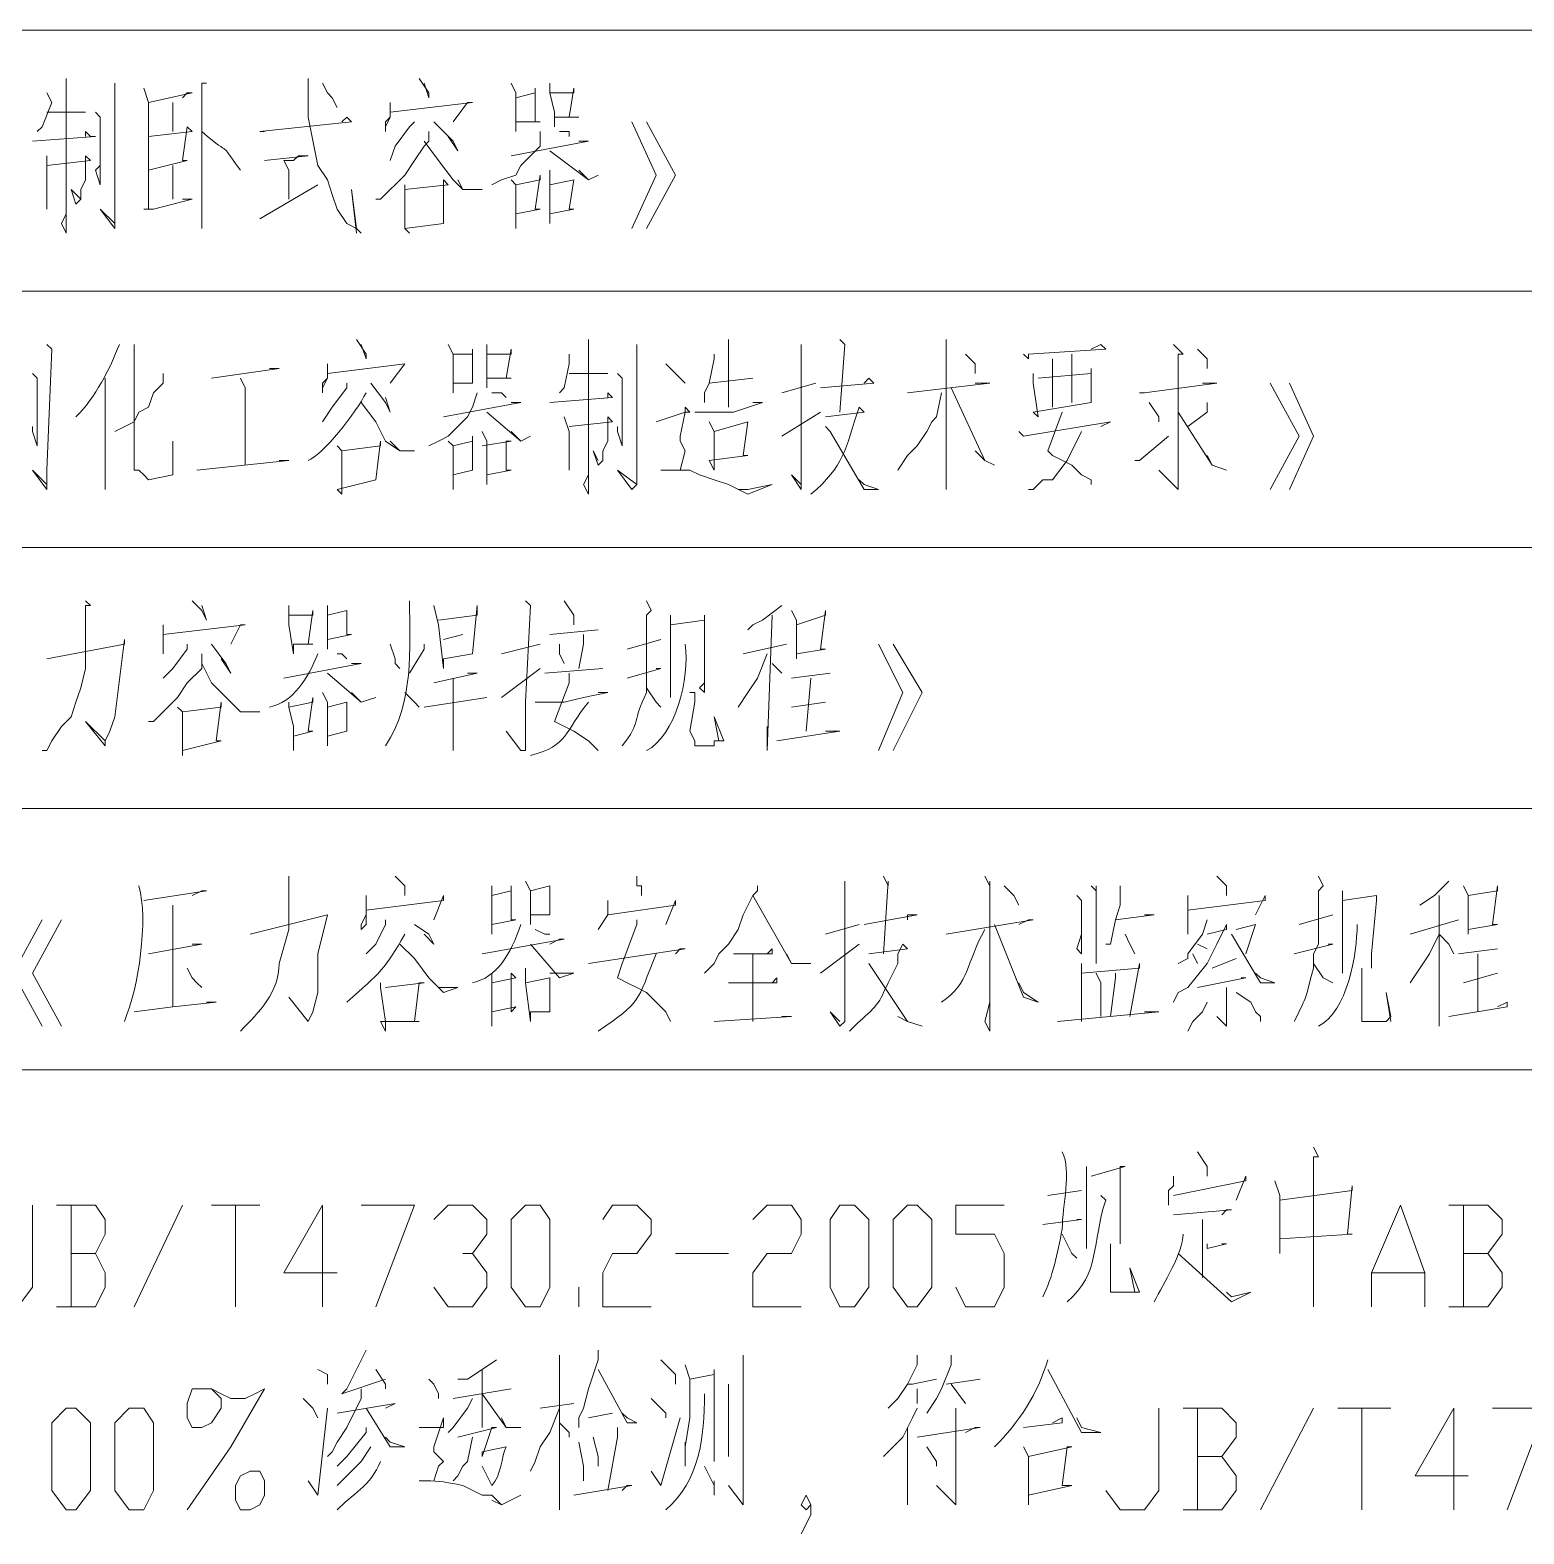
# Model space of a CAD drawing. Header units: millimetres. Extents: x -219 to 948, y -831 to -7.
# Drawn here: x 825.1 to 880.7, y -179.4 to -123.4 of the extents above; entities that cross this region are included whole.
import ezdxf

# ---------------------------------------------------------------- set-up
doc = ezdxf.new("R2010")
doc.units = ezdxf.units.MM
doc.layers.add('1', color=7, linetype='Continuous')

msp = doc.modelspace()

# ---------------------------------------------------------------- linework, layer by layer
at = {"layer": '1', "color": 0, "lineweight": 5}
for points in [[(768.635, -123.449), (933.695, -123.449)], [(826.415, -125.249), (826.415, -131.009), (826.235, -130.649), (826.415, -130.289)], [(835.415, -125.249), (835.415, -125.429), (835.415, -126.689), (835.775, -128.489), (836.135, -129.029), (836.315, -129.569), (836.495, -130.109), (836.855, -130.649), (837.215, -130.829), (837.395, -131.009), (837.215, -130.829), (837.035, -129.389), (837.215, -131.009)], [(839.555, -125.249), (839.915, -125.789), (839.915, -125.969), (839.735, -125.429)], [(825.695, -125.789), (825.875, -126.149), (825.515, -127.049), (825.335, -127.229)], [(828.215, -125.429), (828.215, -125.609), (828.215, -130.289), (828.215, -130.469), (828.215, -130.829), (827.675, -130.109), (828.215, -130.649)], [(829.295, -125.609), (829.475, -126.149), (829.475, -130.109), (829.295, -130.109), (829.655, -130.109), (831.095, -129.749), (830.735, -129.749)], [(829.475, -126.149), (831.095, -125.789), (830.915, -125.789), (830.735, -125.969)], [(831.455, -125.429), (831.635, -125.429), (831.455, -125.429), (831.455, -130.829), (831.455, -130.109)], [(835.955, -125.429), (836.135, -125.789), (836.315, -125.969), (836.495, -126.329)], [(842.975, -125.429), (843.155, -125.789), (843.155, -127.229), (843.155, -126.869), (844.055, -126.869), (843.875, -126.869), (843.875, -125.609), (843.875, -125.789), (843.155, -125.969)], [(844.415, -125.429), (844.415, -125.789), (844.595, -126.509), (844.595, -127.049), (844.595, -126.689), (845.495, -126.689), (845.135, -126.689), (845.315, -125.609), (845.315, -125.789), (844.415, -125.789)], [(825.695, -126.509), (827.135, -126.509)], [(827.495, -126.509), (827.675, -126.689), (827.675, -129.209), (827.495, -128.669), (827.675, -128.489)], [(830.375, -127.229), (830.375, -126.149)], [(838.475, -126.149), (838.475, -126.689), (838.295, -126.869), (838.295, -127.229), (838.295, -127.049), (838.475, -126.689)], [(838.475, -126.509), (841.535, -126.149), (841.355, -126.149), (840.815, -126.869)], [(829.475, -127.409), (831.095, -127.229), (830.915, -127.049), (830.735, -128.309), (830.915, -128.309), (829.475, -128.669)], [(836.675, -126.869), (836.855, -126.689), (837.035, -126.869), (833.615, -127.229), (833.795, -127.229)], [(839.375, -126.869), (839.195, -127.049), (838.655, -127.769), (838.475, -128.309)], [(840.095, -126.869), (840.815, -127.589), (840.995, -127.949), (840.635, -127.409)], [(847.475, -130.829), (848.375, -128.849), (847.475, -126.869)], [(848.015, -126.869), (849.095, -128.849), (848.015, -130.829)], [(825.155, -127.589), (827.495, -127.409), (827.315, -127.409), (827.135, -127.229), (827.135, -127.409)], [(839.915, -127.229), (839.915, -127.589), (839.735, -127.769), (839.375, -128.309), (839.015, -128.849), (838.115, -129.749), (837.935, -129.749)], [(839.735, -127.589), (840.275, -128.309), (840.815, -129.029), (841.175, -129.389), (841.895, -129.389), (841.175, -129.389), (840.995, -129.029)], [(844.055, -127.229), (844.055, -127.769), (843.695, -128.129), (843.335, -128.489), (843.155, -128.849), (842.615, -129.029), (842.255, -129.209)], [(842.975, -128.129), (845.855, -127.589), (845.675, -127.589), (845.495, -127.589)], [(844.775, -127.229), (845.135, -127.229), (845.135, -127.409)], [(825.695, -128.129), (825.695, -128.669), (825.695, -130.109), (825.695, -129.749), (825.695, -129.569)], [(825.695, -128.489), (827.315, -128.309), (827.135, -128.129), (827.135, -128.489), (827.135, -129.029), (826.955, -129.389), (826.955, -129.749), (826.775, -129.929), (826.595, -129.389), (826.955, -129.749)], [(833.795, -128.309), (835.415, -128.129), (835.055, -128.129), (834.875, -128.309), (834.515, -128.309), (834.695, -128.669), (834.695, -129.749)], [(844.415, -127.949), (845.855, -129.029), (846.215, -128.849), (845.855, -129.029), (845.495, -128.669)], [(830.375, -129.749), (830.375, -128.489)], [(844.415, -128.669), (844.415, -129.029), (844.415, -130.649), (844.415, -130.289), (845.315, -130.109), (845.135, -130.109), (845.315, -129.029), (844.415, -129.209)], [(833.615, -130.469), (835.775, -129.209)], [(839.015, -129.209), (839.015, -129.389), (839.015, -130.829), (839.195, -131.009), (839.015, -130.829), (840.455, -130.649), (840.455, -130.649), (840.455, -129.029), (840.635, -129.209), (839.015, -129.389)], [(842.975, -129.029), (843.155, -129.209), (843.155, -130.829), (843.155, -130.289), (844.055, -130.109), (843.875, -130.109), (844.055, -128.849), (844.055, -129.029), (843.155, -129.209)], [(768.635, -133.169), (933.695, -133.169)], [(825.695, -135.149), (825.875, -135.329), (825.695, -139.829), (825.695, -140.369), (825.695, -140.549), (825.155, -139.829), (825.695, -140.369)], [(837.215, -134.969), (837.575, -135.509), (837.575, -135.689), (837.395, -135.149)], [(840.635, -135.149), (840.815, -135.509), (840.815, -136.949), (840.815, -136.589), (841.535, -136.589), (841.535, -136.589), (841.535, -135.329), (841.535, -135.509), (840.815, -135.509)], [(842.075, -135.149), (842.075, -136.769), (842.075, -136.409), (842.975, -136.409), (842.795, -136.409), (842.975, -135.329), (842.975, -135.509), (842.075, -135.509)], [(845.855, -134.969), (845.855, -140.729), (845.675, -140.369), (845.855, -140.009)], [(847.655, -135.149), (847.655, -135.329), (847.655, -140.009), (847.655, -140.189), (847.655, -140.369), (847.475, -140.549), (846.935, -139.829), (847.655, -140.369)], [(851.075, -134.969), (851.075, -137.489)], [(853.775, -135.149), (853.775, -140.189), (853.775, -140.549), (853.415, -140.009), (853.775, -140.369)], [(855.215, -134.969), (855.395, -135.149), (855.215, -137.669)], [(859.175, -134.969), (859.175, -135.149), (859.175, -140.549), (859.175, -139.469)], [(862.055, -135.509), (862.235, -135.689), (862.235, -135.509), (865.115, -135.329), (864.935, -135.149), (864.575, -135.329)], [(867.635, -135.149), (867.995, -135.509), (867.815, -135.509), (867.815, -140.189), (867.815, -140.549), (867.815, -140.549), (867.095, -139.829)], [(868.535, -135.329), (868.895, -135.689), (868.895, -136.049)], [(836.135, -135.869), (836.135, -136.409), (835.955, -136.589), (835.955, -136.949), (835.955, -136.769), (836.135, -136.409)], [(836.135, -136.229), (839.015, -135.869), (839.015, -135.869), (838.475, -136.589)], [(845.135, -135.509), (845.135, -135.869), (844.955, -136.769), (844.775, -136.949)], [(848.735, -135.869), (849.275, -136.409), (849.455, -136.589)], [(850.535, -135.509), (850.535, -135.689), (850.355, -136.589), (850.175, -136.949), (850.175, -137.309)], [(859.895, -135.509), (860.255, -135.869), (860.255, -136.229)], [(863.135, -135.689), (863.135, -135.869), (863.135, -137.489)], [(863.855, -135.509), (863.855, -135.869), (863.855, -137.309)], [(825.155, -136.229), (825.335, -136.409), (825.335, -138.929), (825.155, -138.389), (825.155, -138.209)], [(827.855, -136.409), (827.855, -140.549), (827.855, -140.189), (827.855, -139.829)], [(830.015, -136.229), (830.015, -136.589), (829.655, -136.949), (829.475, -137.489), (829.115, -137.669), (828.935, -138.029), (828.215, -138.389)], [(831.815, -136.409), (834.335, -136.049), (833.975, -136.049)], [(832.895, -136.409), (833.075, -136.769), (833.075, -139.649)], [(836.855, -136.589), (836.855, -136.769), (836.315, -137.489), (835.955, -138.029)], [(837.755, -136.589), (838.295, -137.309), (838.475, -137.669), (838.295, -137.129)], [(845.135, -136.229), (846.575, -136.229)], [(846.935, -136.229), (847.115, -136.409), (847.115, -138.929), (846.935, -138.389), (846.935, -138.209)], [(850.355, -136.589), (851.975, -136.409)], [(853.055, -136.949), (854.315, -136.589)], [(854.495, -136.769), (856.475, -136.589), (856.295, -136.409), (856.115, -136.589)], [(857.735, -136.949), (860.795, -136.589), (860.615, -136.589), (860.255, -136.589)], [(862.415, -136.229), (862.415, -136.589), (862.595, -137.849), (862.415, -137.669), (864.575, -137.309), (864.575, -137.309), (864.575, -136.049), (864.575, -136.229), (862.595, -136.409)], [(866.375, -136.949), (866.375, -136.949), (866.555, -136.949), (869.255, -136.589), (869.075, -136.589), (868.715, -136.589)], [(871.235, -140.549), (872.315, -138.569), (871.235, -136.589)], [(871.955, -136.589), (872.855, -138.569), (871.955, -140.549)], [(841.715, -136.949), (841.535, -137.489), (841.355, -137.849), (840.635, -138.569), (840.275, -138.749), (839.915, -138.929)], [(842.255, -136.949), (842.615, -136.949), (842.795, -137.129)], [(844.415, -137.309), (846.755, -137.129), (846.575, -136.949), (846.575, -137.129)], [(858.995, -136.949), (858.815, -137.849), (858.635, -138.029), (858.455, -138.389), (858.095, -138.929), (857.735, -139.289), (857.375, -139.829)], [(859.355, -136.769), (860.615, -139.469), (860.975, -139.649), (860.615, -139.469), (860.255, -139.109)], [(837.395, -137.309), (837.935, -138.029), (838.295, -138.749), (838.835, -139.109), (839.375, -139.109), (838.835, -139.109), (838.475, -138.749)], [(840.455, -137.849), (843.335, -137.309), (843.335, -137.309), (842.975, -137.309)], [(842.075, -137.669), (843.335, -138.749), (843.695, -138.569), (843.335, -138.749), (842.975, -138.389)], [(848.375, -138.029), (849.455, -137.669), (849.455, -137.489), (849.635, -137.669), (849.455, -137.669), (849.275, -138.569), (849.275, -138.749), (849.455, -139.109), (849.455, -139.109), (849.275, -139.829)], [(849.815, -137.669), (851.255, -137.669), (852.335, -137.309), (851.975, -137.309)], [(853.055, -138.569), (854.495, -137.669)], [(863.495, -137.669), (863.495, -137.669), (862.955, -139.109), (863.135, -139.289), (863.855, -139.649), (864.215, -140.009), (864.575, -140.189), (864.575, -140.369)], [(866.735, -137.309), (867.095, -137.849), (867.095, -138.029)], [(867.815, -137.669), (869.075, -139.649), (869.615, -139.829), (869.075, -139.649), (868.895, -139.289)], [(868.895, -137.309), (868.895, -137.669), (868.175, -138.209)], [(844.955, -137.849), (845.135, -138.389), (845.135, -139.829), (845.135, -139.289)], [(845.135, -138.209), (846.755, -138.029), (846.575, -137.849), (846.575, -138.209), (846.575, -138.749), (846.395, -139.109), (846.395, -139.469), (846.215, -139.649), (846.035, -139.109), (846.215, -139.469)], [(850.355, -138.029), (850.535, -138.389), (850.535, -139.829), (850.355, -139.469), (851.795, -139.289), (851.615, -139.289), (851.795, -138.029), (851.795, -138.029), (850.535, -138.389)], [(854.675, -138.209), (854.855, -138.389), (856.115, -140.549), (856.655, -140.549), (856.115, -140.369), (855.935, -140.189)], [(861.875, -138.389), (862.055, -138.569), (862.055, -138.569), (865.295, -138.029), (865.295, -138.029), (864.935, -138.209)], [(836.495, -138.929), (836.675, -139.109), (836.675, -140.729), (836.495, -140.549), (837.935, -140.189), (837.935, -140.189), (838.115, -138.749), (838.115, -138.929), (836.675, -139.109)], [(840.635, -138.749), (840.815, -138.929), (840.815, -140.549), (840.815, -140.009), (841.535, -139.829), (841.535, -139.829), (841.535, -138.569), (841.535, -138.749), (840.815, -138.929)], [(841.895, -138.389), (842.075, -138.749), (842.075, -140.369), (842.075, -140.009), (842.975, -139.829), (842.795, -139.829), (842.795, -138.749), (842.975, -138.749), (841.895, -138.929)], [(864.215, -138.389), (864.035, -138.749), (863.855, -139.109), (863.675, -139.469), (863.135, -140.189), (862.775, -140.189), (862.415, -140.549), (862.235, -140.549)], [(866.195, -139.469), (866.375, -139.469), (867.455, -138.569)], [(831.275, -139.829), (834.695, -139.469), (834.695, -139.469), (834.335, -139.469)], [(848.555, -139.829), (848.735, -139.829), (849.095, -139.829), (849.635, -139.829), (849.995, -140.009), (850.535, -140.189), (851.075, -140.369), (851.795, -140.729), (852.695, -140.369), (851.795, -140.549), (851.435, -140.549)], [(725.615, -142.709), (933.695, -142.709)], [(827.135, -144.689), (827.315, -144.869), (827.135, -144.869), (827.135, -145.769), (827.135, -146.669), (827.135, -147.209), (826.955, -147.929), (826.775, -148.469), (826.595, -149.009), (826.235, -149.369), (825.875, -149.909), (825.695, -150.269), (825.515, -150.269)], [(831.095, -144.689), (831.455, -145.049), (831.635, -145.409), (831.455, -144.869)], [(834.695, -144.869), (834.695, -145.589), (834.875, -146.669), (834.875, -146.309), (835.595, -146.309), (835.415, -146.309), (835.595, -145.049), (835.595, -145.229), (834.695, -145.229)], [(836.135, -144.869), (836.135, -145.229), (836.135, -146.489), (836.135, -146.129), (837.035, -145.949), (836.855, -145.949), (836.855, -145.049), (836.135, -145.229)], [(840.095, -144.869), (840.275, -145.589), (840.455, -147.209), (840.455, -146.849), (841.535, -146.669), (841.535, -146.669), (841.715, -144.869), (841.715, -145.229), (840.275, -145.409)], [(843.515, -144.689), (843.695, -144.869), (843.695, -144.869), (843.515, -148.469), (843.515, -150.269), (843.335, -150.269), (842.795, -149.549), (843.335, -150.269)], [(844.955, -144.689), (845.315, -145.229), (845.315, -145.589)], [(853.055, -144.869), (852.335, -145.409), (851.975, -145.589), (851.795, -145.769)], [(848.915, -145.229), (848.915, -148.289), (848.915, -147.749)], [(848.915, -145.589), (850.175, -145.409), (850.175, -145.229), (850.175, -145.589), (850.175, -147.389), (850.175, -148.109), (849.995, -147.929), (850.175, -147.749)], [(852.695, -145.229), (852.515, -150.269), (852.515, -149.369)], [(853.415, -145.049), (853.595, -145.409), (853.595, -146.849)], [(853.595, -146.669), (854.675, -146.489), (854.495, -146.489), (854.675, -145.049), (854.675, -145.229), (853.595, -145.589)], [(830.015, -145.589), (830.015, -146.309), (830.015, -146.669), (830.015, -146.489), (830.015, -146.129)], [(830.015, -145.949), (833.075, -145.589), (832.895, -145.589), (832.535, -146.309)], [(840.455, -146.129), (841.175, -145.949)], [(844.415, -145.949), (846.215, -145.769)], [(845.675, -145.949), (845.675, -146.309), (845.495, -147.209)], [(825.695, -146.849), (828.575, -146.309), (828.575, -146.129), (828.215, -149.009), (828.035, -149.549), (827.855, -149.909), (827.855, -150.089), (827.135, -149.189), (827.855, -149.909)], [(830.915, -146.309), (830.915, -146.489), (830.375, -147.209), (830.015, -147.569)], [(831.815, -146.309), (832.355, -147.029), (832.535, -147.389), (832.175, -146.849)], [(838.475, -146.309), (838.655, -146.849), (838.655, -147.029), (838.835, -147.209)], [(839.735, -146.309), (839.735, -146.489), (839.195, -147.389)], [(842.615, -146.669), (844.055, -146.309)], [(844.775, -146.309), (844.775, -146.669), (844.955, -147.029)], [(847.295, -146.489), (848.555, -146.129)], [(853.235, -146.309), (851.615, -146.669)], [(856.655, -150.269), (857.555, -148.109), (856.655, -146.309)], [(857.195, -146.309), (858.275, -148.109), (857.195, -150.269)], [(831.455, -146.669), (831.455, -147.029), (831.455, -147.209), (830.915, -147.749), (830.555, -148.289), (829.655, -149.189), (829.475, -149.189)], [(831.455, -147.029), (831.815, -147.749), (832.535, -148.469), (832.895, -148.829), (833.615, -148.829), (832.895, -148.829), (832.535, -148.469)], [(834.515, -147.569), (837.395, -147.029), (837.215, -147.029), (837.035, -147.029)], [(836.495, -146.669), (836.675, -146.669), (836.855, -146.849)], [(842.615, -148.289), (844.055, -147.209)], [(844.235, -147.389), (846.395, -147.209)], [(847.295, -147.569), (848.555, -147.209), (848.375, -147.209)], [(852.515, -146.669), (852.155, -147.569), (851.795, -148.109), (851.435, -148.649)], [(852.695, -147.029), (853.055, -147.389)], [(836.135, -147.389), (837.395, -148.469), (837.935, -148.289), (837.395, -148.469), (837.035, -148.109)], [(840.095, -147.749), (841.715, -147.389), (841.355, -147.389)], [(840.815, -147.569), (840.815, -150.269), (840.815, -149.729)], [(845.135, -147.389), (845.135, -147.749), (844.595, -149.189), (845.315, -149.549), (845.855, -149.909), (846.215, -150.269)], [(853.415, -147.569), (854.855, -147.389)], [(854.135, -147.569), (853.955, -149.549)], [(834.695, -148.469), (834.695, -148.649), (834.875, -149.369), (834.875, -150.269), (834.875, -149.729), (835.595, -149.549), (835.415, -149.549), (835.595, -148.289), (835.595, -148.469), (834.695, -148.649)], [(835.955, -148.109), (836.135, -148.469), (836.135, -150.089), (836.135, -149.729), (836.855, -149.549), (836.855, -149.549), (836.855, -148.469), (836.135, -148.649)], [(839.015, -148.109), (839.375, -148.469), (839.555, -148.649)], [(839.735, -148.649), (842.075, -148.289)], [(843.875, -148.469), (844.955, -148.469), (845.675, -148.289), (846.575, -148.109), (846.215, -148.109)], [(848.015, -147.929), (848.375, -148.469), (848.555, -148.649)], [(849.635, -148.109), (849.815, -148.109), (849.815, -148.469), (849.635, -149.549), (849.815, -149.909), (849.815, -149.909), (849.815, -150.089), (850.535, -150.089), (850.535, -149.909), (850.895, -149.909), (850.535, -149.009), (850.715, -149.909)], [(830.555, -148.649), (830.735, -148.829), (830.735, -150.269), (830.735, -150.449), (830.735, -150.269), (832.175, -149.909), (831.995, -149.909), (832.175, -148.469), (832.175, -148.649), (830.735, -148.829)], [(854.675, -148.469), (853.415, -148.649)], [(852.875, -149.909), (855.215, -149.549), (855.035, -149.549), (854.675, -149.549)], [(725.615, -152.429), (933.695, -152.429)], [(838.655, -154.949), (839.015, -155.309), (839.015, -155.669), (839.015, -155.309)], [(847.655, -154.949), (847.655, -155.309), (847.835, -155.309), (847.835, -155.669)], [(856.835, -154.949), (857.015, -155.309), (857.015, -155.129), (856.835, -157.829)], [(860.615, -154.949), (860.795, -155.309), (860.795, -155.129), (860.795, -160.709), (860.615, -160.349), (860.795, -159.629)], [(869.255, -154.949), (869.615, -155.309), (869.615, -155.669)], [(829.295, -155.849), (831.635, -155.489), (831.455, -155.489), (831.095, -155.669)], [(842.255, -155.309), (842.255, -155.489), (842.255, -157.109), (842.255, -156.749), (843.155, -156.569), (842.975, -156.569), (842.975, -155.309), (842.975, -155.489), (842.255, -155.669)], [(843.515, -155.129), (843.695, -155.489), (843.695, -156.749), (843.695, -156.389), (844.415, -156.389), (844.415, -156.389), (844.415, -155.309), (844.415, -155.309), (843.695, -155.489)], [(852.155, -155.309), (852.155, -155.489), (851.975, -155.669), (851.615, -156.389), (851.435, -156.929), (851.075, -157.469), (850.715, -157.829), (850.535, -158.189), (850.175, -158.549)], [(855.395, -155.129), (855.395, -160.349), (855.215, -160.529), (854.855, -159.989), (855.215, -160.349)], [(861.335, -155.309), (861.695, -155.669), (861.875, -156.029)], [(864.575, -155.309), (864.755, -155.489), (864.755, -155.309), (864.755, -158.189), (864.755, -157.469)], [(865.655, -155.309), (865.655, -156.029), (865.475, -156.569), (865.295, -157.469), (865.115, -157.469)], [(873.935, -155.489), (873.935, -158.549), (873.935, -158.009)], [(877.895, -155.129), (877.355, -155.669), (876.815, -156.029), (876.815, -156.029)], [(878.435, -155.309), (878.615, -155.669), (878.615, -157.109)], [(878.615, -156.929), (879.695, -156.749), (879.515, -156.749), (879.695, -155.309), (879.695, -155.489), (878.615, -155.669)], [(830.375, -156.029), (830.375, -156.209), (830.375, -159.809)], [(837.575, -155.669), (837.575, -156.389), (837.575, -156.749), (837.395, -156.929), (837.395, -156.749), (837.575, -156.389)], [(837.575, -156.209), (840.455, -155.849), (840.455, -155.669), (840.095, -156.569)], [(846.575, -155.849), (846.575, -156.389), (846.215, -156.929)], [(846.575, -156.389), (849.095, -156.029), (849.095, -155.849), (848.735, -156.749)], [(851.975, -155.669), (853.415, -158.189), (854.135, -158.189), (853.415, -158.189), (853.235, -157.829)], [(864.035, -155.669), (864.215, -155.849), (864.215, -157.829), (864.035, -157.649), (864.215, -157.109)], [(868.175, -155.669), (868.175, -156.569), (868.175, -156.749), (868.175, -157.109)], [(868.175, -156.209), (871.055, -155.849), (871.055, -155.669), (870.695, -156.389)], [(873.935, -155.849), (875.195, -155.669), (875.195, -155.849), (875.015, -157.829), (875.015, -158.369), (875.015, -158.189), (875.015, -158.009)], [(877.535, -155.669), (877.535, -160.529), (877.535, -159.629)], [(825.515, -156.569), (824.435, -158.549), (825.515, -160.529)], [(826.235, -156.569), (825.155, -158.549), (826.235, -160.529)], [(833.255, -157.109), (836.135, -156.389), (836.135, -156.389), (835.775, -157.829), (835.775, -158.549), (835.775, -159.269), (835.595, -159.989), (835.415, -160.349), (835.415, -160.349), (834.695, -159.449), (835.415, -160.349)], [(838.295, -156.569), (838.295, -156.749), (837.935, -157.469), (837.575, -157.829)], [(847.655, -156.569), (847.655, -156.749), (847.115, -158.189), (846.935, -158.729), (847.295, -158.909), (847.655, -159.089), (848.015, -159.269), (848.375, -159.629), (848.735, -159.989), (848.735, -159.989), (848.915, -160.349)], [(856.115, -156.749), (858.095, -156.389), (857.735, -156.389), (857.735, -156.569)], [(859.175, -157.109), (862.415, -156.569), (862.235, -156.569), (861.875, -156.749)], [(865.475, -156.569), (866.915, -156.389), (866.735, -156.389), (866.555, -156.389)], [(868.895, -156.569), (868.715, -157.109), (868.175, -157.829), (868.175, -158.009), (867.815, -158.189)], [(872.315, -156.749), (873.575, -156.389)], [(878.255, -156.569), (876.455, -157.109)], [(839.375, -156.749), (839.915, -157.109), (840.095, -157.469), (839.735, -157.109)], [(841.895, -157.829), (844.955, -157.289), (844.775, -157.289), (844.415, -157.469)], [(843.875, -156.929), (844.235, -157.109), (844.415, -157.109)], [(854.675, -157.109), (855.935, -156.749)], [(860.975, -156.749), (862.055, -159.449), (862.595, -159.629), (862.055, -159.269), (861.875, -158.909)], [(865.835, -157.109), (866.015, -157.469), (866.195, -157.829)], [(868.895, -157.109), (869.615, -156.929), (869.615, -156.749), (869.255, -157.469), (868.895, -158.189), (868.175, -159.089), (867.815, -159.269), (867.635, -159.629)], [(869.795, -157.109), (870.875, -158.909), (871.415, -158.909), (870.875, -158.729), (870.695, -158.549)], [(869.975, -156.929), (870.695, -156.749), (870.695, -156.749), (870.335, -157.829)], [(877.535, -157.109), (877.175, -157.829), (876.455, -158.909)], [(877.535, -157.109), (877.895, -157.469), (878.075, -157.829)], [(829.475, -157.829), (831.455, -157.469), (831.095, -157.469)], [(838.835, -157.469), (839.375, -158.009), (839.915, -158.729), (840.455, -159.269), (840.995, -159.089), (840.275, -159.089), (840.095, -158.909)], [(843.695, -157.469), (844.775, -158.729), (845.315, -158.549), (844.775, -158.549), (844.415, -158.549)], [(845.855, -158.189), (849.455, -157.649), (849.275, -157.649), (849.095, -157.829)], [(851.255, -157.829), (852.695, -157.829), (852.695, -157.649), (852.515, -157.829)], [(851.975, -157.829), (851.975, -160.349)], [(854.495, -158.549), (855.935, -157.469)], [(868.355, -157.829), (868.535, -158.189)], [(868.535, -157.469), (868.895, -157.649)], [(872.135, -157.829), (873.575, -157.469), (873.395, -157.469)], [(878.255, -157.829), (879.695, -157.649)], [(878.975, -157.829), (878.975, -159.989)], [(830.915, -158.369), (831.095, -158.729), (831.275, -158.909), (831.455, -159.089)], [(843.515, -158.369), (843.515, -158.909), (843.695, -160.349), (843.695, -159.989), (844.415, -159.989), (844.415, -159.989), (844.415, -158.729), (844.415, -158.729), (843.515, -158.909)], [(856.295, -158.189), (856.295, -158.189), (857.735, -160.349), (858.275, -160.529), (857.735, -160.349), (857.375, -160.169)], [(864.215, -158.189), (864.215, -158.549), (864.215, -160.349)], [(864.215, -158.549), (864.215, -158.549), (866.375, -158.369), (866.375, -158.189), (866.015, -160.169)], [(869.975, -158.009), (869.075, -158.369)], [(872.855, -158.189), (873.215, -158.729), (873.575, -158.909)], [(874.655, -158.369), (874.655, -158.549), (874.655, -158.549), (874.655, -159.989), (874.655, -160.169), (874.655, -160.349), (875.555, -160.349), (875.735, -160.169), (875.555, -159.269), (875.735, -160.349)], [(838.115, -158.909), (838.115, -159.089), (838.295, -160.349), (838.295, -160.709), (838.115, -160.349), (839.555, -160.349), (839.375, -160.349), (839.555, -158.909), (839.735, -158.909), (838.295, -159.089)], [(842.255, -158.549), (842.255, -158.909), (842.255, -160.529), (842.255, -159.989), (843.155, -159.809), (842.975, -159.989), (842.975, -158.549), (843.155, -158.729), (842.255, -158.909)], [(851.075, -158.909), (852.875, -158.909), (852.875, -158.729), (852.695, -158.909)], [(864.755, -158.549), (864.935, -158.909), (864.935, -160.169)], [(865.475, -158.549), (865.475, -158.729), (865.295, -160.169)], [(868.535, -159.089), (870.335, -158.729), (870.155, -158.729)], [(879.695, -158.549), (878.435, -158.909)], [(869.615, -159.089), (869.615, -159.269), (869.615, -160.349), (869.615, -160.529), (869.255, -160.169), (869.615, -160.529)], [(869.975, -159.269), (870.515, -159.629), (870.695, -159.989), (870.875, -160.169), (870.875, -160.349)], [(828.935, -159.989), (830.375, -159.809), (831.995, -159.629), (831.635, -159.629)], [(863.315, -160.349), (867.095, -159.989), (866.555, -159.989)], [(868.895, -159.629), (868.715, -159.989), (868.355, -160.349), (868.175, -160.709)], [(877.895, -160.169), (880.055, -159.809), (880.055, -159.629), (879.695, -159.809)], [(850.535, -160.349), (853.415, -160.169), (853.055, -160.169)], [(725.615, -162.149), (933.695, -162.149)], [(872.855, -165.029), (873.035, -165.389), (872.855, -165.389), (872.855, -170.969), (872.855, -170.429)], [(868.535, -165.209), (868.895, -165.749), (868.895, -166.109)], [(864.395, -165.749), (864.395, -168.809), (864.395, -168.269)], [(864.575, -166.109), (865.835, -165.749), (865.655, -165.749), (865.655, -166.109), (865.655, -167.909), (865.655, -168.629), (865.655, -168.269)], [(867.635, -166.109), (867.635, -166.469), (867.455, -166.649), (867.455, -166.829), (867.455, -167.189), (867.455, -167.189)], [(867.635, -166.829), (870.335, -166.289), (870.335, -166.109), (869.975, -167.009)], [(862.955, -166.829), (864.215, -166.649)], [(871.415, -166.289), (871.595, -166.829), (871.595, -168.989)], [(871.595, -167.009), (874.295, -166.649), (874.295, -166.469), (874.115, -168.269), (874.295, -168.269), (871.595, -168.449)], [(823.175, -170.249), (823.715, -170.969), (824.615, -170.969), (825.155, -170.249), (825.155, -167.189)], [(827.495, -168.989), (827.855, -168.269), (827.855, -167.729), (827.495, -167.189), (826.055, -167.189)], [(826.595, -167.189), (826.595, -170.969)], [(828.935, -170.969), (830.735, -167.189)], [(831.815, -167.189), (833.615, -167.189)], [(832.715, -167.189), (832.715, -170.969)], [(836.495, -169.709), (834.515, -169.709), (835.955, -167.189), (835.955, -170.969)], [(837.395, -167.189), (839.375, -167.189), (837.935, -170.969)], [(840.095, -167.729), (840.635, -167.189), (841.535, -167.189), (842.075, -167.729), (842.075, -168.269), (841.535, -168.989), (841.175, -168.989)], [(843.515, -170.969), (842.975, -170.249), (842.975, -167.729), (843.515, -167.189), (844.055, -167.189), (844.415, -167.729), (844.415, -170.249), (844.055, -170.969), (843.515, -170.969)], [(846.395, -167.729), (846.755, -167.189), (847.655, -167.189), (848.195, -167.729), (848.195, -168.269), (847.655, -168.989), (846.755, -168.989), (846.395, -169.709), (846.395, -170.969), (848.195, -170.969)], [(851.975, -167.729), (852.515, -167.189), (853.415, -167.189), (853.775, -167.729), (853.775, -168.269), (853.415, -168.989), (852.515, -168.989), (851.975, -169.709), (851.975, -170.969), (853.775, -170.969)], [(855.215, -170.969), (854.855, -170.249), (854.855, -167.729), (855.215, -167.189), (855.755, -167.189), (856.295, -167.729), (856.295, -170.249), (855.755, -170.969), (855.215, -170.969)], [(857.735, -170.969), (857.195, -170.249), (857.195, -167.729), (857.735, -167.189), (858.095, -167.189), (858.635, -167.729), (858.635, -170.249), (858.095, -170.969), (857.735, -170.969)], [(859.535, -170.249), (859.895, -170.969), (860.975, -170.969), (861.335, -170.249), (861.335, -168.989), (860.975, -168.269), (859.535, -168.269), (859.535, -167.189), (861.335, -167.189)], [(867.635, -167.549), (869.795, -167.369), (869.615, -167.369), (869.435, -167.549)], [(875.015, -170.969), (875.015, -169.709), (876.095, -167.189), (876.995, -169.709), (876.995, -170.969)], [(879.335, -168.989), (879.875, -168.269), (879.875, -167.729), (879.335, -167.189), (877.895, -167.189)], [(878.435, -167.189), (878.435, -170.969)], [(862.775, -167.909), (864.215, -167.729), (864.035, -167.729)], [(868.715, -167.729), (868.715, -169.889)], [(863.495, -168.269), (863.855, -168.989), (864.035, -169.169)], [(826.055, -170.969), (827.495, -170.969), (827.855, -170.249), (827.855, -169.709), (827.495, -168.989), (826.595, -168.989)], [(841.535, -168.989), (842.075, -169.709), (842.075, -170.249), (841.535, -170.969), (840.635, -170.969), (840.095, -170.249)], [(849.095, -168.989), (851.075, -168.989)], [(867.815, -168.989), (869.795, -170.789), (870.515, -170.429), (869.795, -170.609), (869.615, -170.429)], [(868.895, -168.629), (868.895, -168.809), (869.615, -168.629), (869.435, -168.629)], [(877.895, -170.969), (879.335, -170.969), (879.875, -170.249), (879.875, -169.709), (879.335, -168.989), (878.435, -168.989)], [(875.015, -169.709), (876.995, -169.709)], [(845.495, -170.969), (845.495, -170.249)], [(837.575, -172.589), (836.855, -174.029), (836.675, -174.209), (838.295, -173.669)], [(842.435, -172.949), (842.435, -172.949), (841.895, -173.309), (841.355, -173.669), (840.995, -173.669)], [(844.775, -172.769), (844.775, -173.309), (844.775, -178.169), (844.775, -178.529), (844.775, -178.169), (844.775, -177.629)], [(846.215, -172.589), (846.215, -172.949), (845.855, -174.029), (845.675, -174.749), (845.495, -175.109), (845.495, -175.469)], [(848.555, -172.949), (849.095, -173.489), (849.095, -173.849)], [(858.095, -172.769), (858.095, -173.129), (857.735, -173.849), (857.375, -174.389), (857.015, -174.749)], [(859.355, -172.769), (859.355, -173.129), (858.995, -174.029), (858.815, -174.389), (858.455, -174.929)], [(835.775, -173.309), (836.135, -173.489), (836.135, -173.849)], [(837.935, -173.309), (838.295, -173.849), (838.295, -174.029)], [(841.895, -173.309), (841.895, -175.469), (841.895, -174.749)], [(846.215, -173.309), (847.295, -175.289), (847.655, -175.289), (847.295, -175.109), (847.115, -174.929)], [(849.455, -173.129), (849.635, -173.669), (849.635, -175.109), (849.455, -176.189), (849.455, -176.909), (849.455, -176.009)], [(849.635, -173.669), (850.535, -173.489), (850.535, -173.309), (850.535, -176.729), (850.535, -176.549), (850.535, -176.009)], [(862.955, -173.309), (864.215, -175.649), (864.935, -175.649), (864.215, -175.469), (864.035, -175.109)], [(830.915, -178.529), (832.535, -176.189), (833.795, -174.029), (833.435, -174.209), (833.075, -174.389), (832.535, -174.389), (832.175, -174.209), (831.815, -174.029), (831.455, -174.029), (831.095, -174.029), (830.915, -174.569), (830.915, -175.109), (831.095, -175.469), (831.455, -175.469), (831.815, -175.289), (832.175, -174.749), (832.175, -174.389), (831.815, -174.029)], [(837.395, -174.029), (837.395, -174.389), (836.855, -175.469), (836.495, -176.009), (836.315, -176.369), (836.135, -176.549)], [(839.915, -173.669), (840.095, -173.849), (840.275, -174.209), (840.275, -174.389)], [(840.815, -174.389), (842.975, -174.029)], [(851.075, -173.849), (851.075, -176.549), (851.075, -175.829)], [(857.735, -173.849), (857.915, -173.849), (858.815, -173.669)], [(858.095, -174.029), (858.095, -174.569)], [(859.175, -173.849), (860.435, -173.669)], [(859.355, -173.849), (859.895, -174.569)], [(835.235, -174.389), (835.595, -174.749), (835.775, -175.109)], [(836.495, -174.929), (838.655, -174.569), (838.655, -174.569), (838.295, -174.749)], [(841.535, -174.389), (841.355, -174.749), (840.815, -175.469), (840.635, -175.649)], [(841.895, -174.209), (842.795, -175.469), (843.335, -175.469), (842.795, -175.469), (842.615, -175.109)], [(844.055, -174.749), (845.315, -174.569)], [(848.195, -174.389), (848.735, -174.929), (848.735, -175.109)], [(826.415, -178.529), (825.875, -177.809), (825.875, -175.289), (826.415, -174.749), (826.775, -174.749), (827.315, -175.289), (827.315, -177.809), (826.775, -178.529), (826.415, -178.529)], [(828.755, -178.529), (828.215, -177.809), (828.215, -175.289), (828.755, -174.749), (829.295, -174.749), (829.655, -175.289), (829.655, -177.809), (829.295, -178.529), (828.755, -178.529)], [(835.415, -177.449), (835.775, -177.989), (836.135, -174.749)], [(837.575, -174.749), (838.475, -176.189), (839.015, -176.189), (838.475, -176.009), (838.295, -175.829)], [(839.555, -175.469), (840.455, -175.469), (840.455, -175.109), (840.095, -176.189), (840.095, -176.369), (840.275, -176.549), (840.455, -176.729), (840.275, -176.909), (840.095, -177.449)], [(844.775, -174.749), (844.415, -175.649), (844.055, -176.189), (843.875, -176.729), (843.695, -177.089)], [(845.855, -175.109), (846.755, -174.929)], [(848.195, -177.089), (848.555, -177.629), (849.275, -175.109)], [(858.095, -174.749), (857.915, -175.109), (857.555, -175.829), (856.835, -176.549)], [(859.535, -174.749), (859.535, -178.349), (858.815, -177.629), (859.535, -178.349)], [(862.055, -175.469), (863.495, -175.289), (863.495, -175.109), (863.135, -175.289)], [(865.115, -177.809), (865.655, -178.529), (866.555, -178.529), (867.095, -177.809), (867.095, -174.749)], [(869.435, -176.549), (869.975, -175.829), (869.975, -175.289), (869.435, -174.749), (867.995, -174.749)], [(868.535, -174.749), (868.535, -178.529)], [(870.875, -178.529), (872.855, -174.749)], [(873.755, -174.749), (875.735, -174.749)], [(874.655, -174.749), (874.655, -178.529)], [(878.615, -177.269), (876.635, -177.269), (878.075, -174.749), (878.075, -178.529)], [(879.515, -174.749), (881.495, -174.749), (880.055, -178.529)], [(837.575, -175.469), (837.575, -175.649), (836.855, -176.549), (836.495, -176.909)], [(844.775, -175.289), (845.135, -175.649), (845.135, -175.829)], [(846.935, -175.469), (846.935, -175.829), (846.575, -177.809)], [(857.735, -175.469), (857.735, -178.349), (857.735, -177.989), (857.735, -177.449)], [(858.095, -175.829), (860.435, -175.469), (860.255, -175.469), (859.895, -175.649)], [(837.755, -176.189), (837.755, -176.189), (837.395, -176.729), (836.495, -177.629)], [(841.535, -175.829), (841.355, -176.729), (841.175, -176.909), (840.995, -177.269), (840.815, -177.449)], [(845.495, -176.009), (845.675, -176.909), (845.675, -177.449)], [(846.035, -175.829), (846.215, -176.549), (846.215, -176.909)], [(858.455, -176.189), (858.815, -176.729), (858.815, -176.909)], [(862.055, -176.189), (862.235, -176.549), (862.235, -178.349), (862.235, -177.989), (863.855, -177.629), (863.495, -177.629), (863.675, -176.189), (863.855, -176.189), (862.235, -176.549)], [(867.995, -178.529), (869.435, -178.529), (869.975, -177.809), (869.975, -177.269), (869.435, -176.549), (868.535, -176.549)], [(833.255, -177.089), (833.615, -177.089), (833.795, -177.449), (833.795, -177.989), (833.615, -178.349), (833.255, -178.529), (832.895, -178.529), (832.715, -178.169), (832.715, -177.629), (832.895, -177.269), (833.255, -177.089)], [(850.175, -176.909), (850.535, -177.629), (850.535, -177.989), (850.535, -177.449)], [(845.315, -177.989), (847.475, -177.629), (847.295, -177.629), (847.115, -177.809)], [(853.775, -179.429), (853.955, -179.069), (854.135, -178.709), (854.135, -178.349), (853.955, -177.989), (853.775, -178.349), (853.955, -178.529), (854.135, -178.349)]]:
    msp.add_lwpolyline(points, dxfattribs=at)
for points in [[(831.455, -127.229), (832.715, -128.309), (831.995, -127.409), (832.895, -128.669)], [(828.395, -135.149), (828.035, -136.049), (827.495, -137.129), (826.775, -137.849)], [(837.575, -136.949), (837.215, -137.669), (835.955, -139.289), (835.415, -139.469)], [(839.195, -144.689), (839.195, -146.489), (839.375, -148.469), (838.295, -150.089)], [(849.455, -146.309), (849.635, -147.569), (849.095, -149.729), (848.015, -150.269)], [(835.775, -146.669), (835.415, -147.569), (834.875, -148.469), (833.975, -148.649)], [(845.855, -148.469), (844.955, -149.549), (845.135, -150.089), (843.695, -150.449)], [(829.115, -155.309), (829.475, -156.569), (829.115, -159.089), (828.575, -160.349)], [(839.015, -157.109), (838.295, -158.369), (838.115, -158.549), (836.855, -159.629)], [(843.335, -156.749), (842.975, -157.829), (842.435, -158.729), (841.535, -158.909)], [(860.615, -156.929), (859.895, -158.189), (860.075, -158.909), (858.995, -159.629)], [(874.475, -156.749), (874.475, -157.829), (874.115, -159.989), (873.035, -160.529)], [(848.375, -157.829), (847.655, -159.629), (847.835, -159.629), (846.215, -160.709)], [(867.995, -168.269), (867.995, -168.989), (867.275, -170.069), (866.915, -170.789)], [(862.955, -172.949), (862.595, -174.209), (861.875, -175.289), (860.975, -176.189)], [(850.175, -174.209), (850.175, -175.829), (849.995, -177.449), (848.735, -178.529)], [(838.115, -176.729), (837.755, -177.629), (837.035, -177.989), (836.495, -178.529)]]:
    msp.add_open_spline(points, degree=3, dxfattribs=at)
for points, knots in [([(828.935, -135.149), (828.935, -136.769), (828.935, -138.389), (828.935, -139.829), (828.935, -139.829), (829.115, -139.829), (829.115, -139.829), (829.115, -139.829), (829.295, -140.009), (829.295, -140.009), (829.295, -140.009), (829.475, -140.189), (829.475, -140.189), (829.475, -140.189), (830.375, -140.009), (830.375, -140.009), (830.375, -140.009), (830.375, -138.749), (830.375, -138.749), (830.375, -138.749), (830.375, -140.009), (830.375, -140.009)], [0, 0, 0, 0, 1, 1, 1, 2, 2, 2, 3, 3, 3, 4, 4, 4, 5, 5, 5, 6, 6, 6, 7, 7, 7, 7]), ([(854.675, -137.849), (854.675, -137.849), (856.115, -137.669), (856.115, -137.669), (856.115, -137.669), (855.935, -137.489), (855.935, -137.489), (855.395, -139.109), (855.395, -139.649), (854.135, -140.729)], [0, 0, 0, 0, 1, 1, 1, 2, 2, 2, 3, 3, 3, 3]), ([(848.015, -144.689), (848.015, -144.689), (848.195, -145.049), (848.195, -145.049), (848.195, -145.049), (848.015, -145.229), (848.015, -145.229), (848.015, -145.229), (848.015, -147.209), (848.015, -147.209), (848.015, -147.209), (848.015, -147.569), (848.015, -147.569), (848.015, -147.569), (848.015, -148.109), (848.015, -148.109), (847.475, -149.189), (847.835, -149.189), (847.115, -150.089)], [0, 0, 0, 0, 1, 1, 1, 2, 2, 2, 3, 3, 3, 4, 4, 4, 5, 5, 5, 6, 6, 6, 6]), ([(834.695, -154.949), (834.695, -154.949), (834.695, -155.129), (834.695, -155.129), (834.695, -155.129), (834.695, -156.029), (834.695, -156.029), (834.695, -156.029), (834.695, -156.929), (834.695, -156.929), (834.695, -156.929), (834.335, -158.189), (834.335, -158.189), (834.335, -159.269), (833.615, -159.989), (832.895, -160.709)], [0, 0, 0, 0, 1, 1, 1, 2, 2, 2, 3, 3, 3, 4, 4, 4, 5, 5, 5, 5]), ([(873.035, -154.949), (873.035, -154.949), (873.215, -155.309), (873.215, -155.309), (873.215, -155.309), (873.035, -155.489), (873.035, -155.489), (873.035, -155.489), (873.035, -157.469), (873.035, -157.469), (873.035, -157.469), (872.855, -157.829), (872.855, -157.829), (872.855, -157.829), (872.855, -158.369), (872.855, -158.369), (872.495, -159.629), (872.675, -159.269), (872.135, -160.349)], [0, 0, 0, 0, 1, 1, 1, 2, 2, 2, 3, 3, 3, 4, 4, 4, 5, 5, 5, 6, 6, 6, 6]), ([(856.295, -157.829), (856.295, -157.829), (857.735, -157.649), (857.735, -157.649), (857.735, -157.649), (857.555, -157.469), (857.555, -157.469), (857.555, -157.469), (857.375, -157.829), (857.375, -157.829), (857.375, -157.829), (857.375, -158.189), (857.375, -158.189), (857.375, -158.189), (857.015, -158.909), (857.015, -158.909), (857.015, -158.909), (856.835, -159.269), (856.835, -159.269), (856.655, -159.809), (856.115, -160.169), (855.575, -160.709)], [0, 0, 0, 0, 1, 1, 1, 2, 2, 2, 3, 3, 3, 4, 4, 4, 5, 5, 5, 6, 6, 6, 7, 7, 7, 7]), ([(863.495, -165.209), (863.855, -165.929), (863.495, -167.189), (863.495, -168.089), (863.315, -168.989), (863.135, -169.889), (862.775, -170.609)], [0, 0, 0, 0, 1, 1, 1, 2, 2, 2, 2]), ([(864.935, -166.829), (864.935, -166.829), (865.115, -167.009), (865.115, -167.009), (864.575, -168.629), (864.935, -169.709), (863.675, -170.789)], [0, 0, 0, 0, 1, 1, 1, 2, 2, 2, 2]), ([(865.295, -168.629), (865.295, -169.169), (865.295, -169.889), (865.295, -170.429), (865.295, -170.429), (866.015, -170.429), (866.015, -170.429), (866.015, -170.429), (866.375, -170.429), (866.375, -170.429), (866.375, -170.429), (866.015, -169.529), (866.015, -169.529), (866.015, -169.529), (866.195, -170.429), (866.195, -170.429)], [0, 0, 0, 0, 1, 1, 1, 2, 2, 2, 3, 3, 3, 4, 4, 4, 5, 5, 5, 5]), ([(851.615, -172.769), (851.615, -174.749), (851.615, -176.549), (851.615, -178.349), (851.615, -178.349), (851.075, -177.629), (851.075, -177.629)], [0, 0, 0, 0, 1, 1, 1, 2, 2, 2, 2]), ([(840.995, -175.829), (840.995, -175.829), (842.435, -175.469), (842.435, -175.469), (842.435, -175.469), (842.255, -175.469), (842.255, -175.469), (842.255, -175.469), (841.895, -176.549), (841.895, -176.549), (841.895, -176.549), (841.895, -176.369), (841.895, -176.369), (841.895, -176.369), (842.795, -176.189), (842.795, -176.189), (842.615, -176.549), (842.615, -177.269), (842.255, -177.629), (842.255, -177.629), (841.895, -176.909), (841.895, -176.909), (841.895, -176.909), (842.255, -177.629), (842.255, -177.629)], [0, 0, 0, 0, 1, 1, 1, 2, 2, 2, 3, 3, 3, 4, 4, 4, 5, 5, 5, 6, 6, 6, 7, 7, 7, 8, 8, 8, 8]), ([(839.555, -177.449), (840.275, -177.449), (840.275, -177.449), (841.175, -177.629), (841.175, -177.629), (841.895, -177.989), (841.895, -177.989), (841.895, -177.989), (842.255, -177.989), (842.255, -177.989), (842.255, -177.989), (842.615, -178.349), (842.615, -178.349), (842.615, -178.349), (842.615, -178.349), (842.615, -178.349), (842.615, -178.349), (843.335, -177.989), (843.335, -177.989), (843.335, -177.989), (842.615, -178.349), (842.615, -178.349), (842.615, -178.349), (842.255, -178.169), (842.255, -178.169)], [0, 0, 0, 0, 1, 1, 1, 2, 2, 2, 3, 3, 3, 4, 4, 4, 5, 5, 5, 6, 6, 6, 7, 7, 7, 8, 8, 8, 8])]:
    msp.add_open_spline(points, degree=3, knots=knots, dxfattribs=at)

doc.saveas('drawing.dxf')
